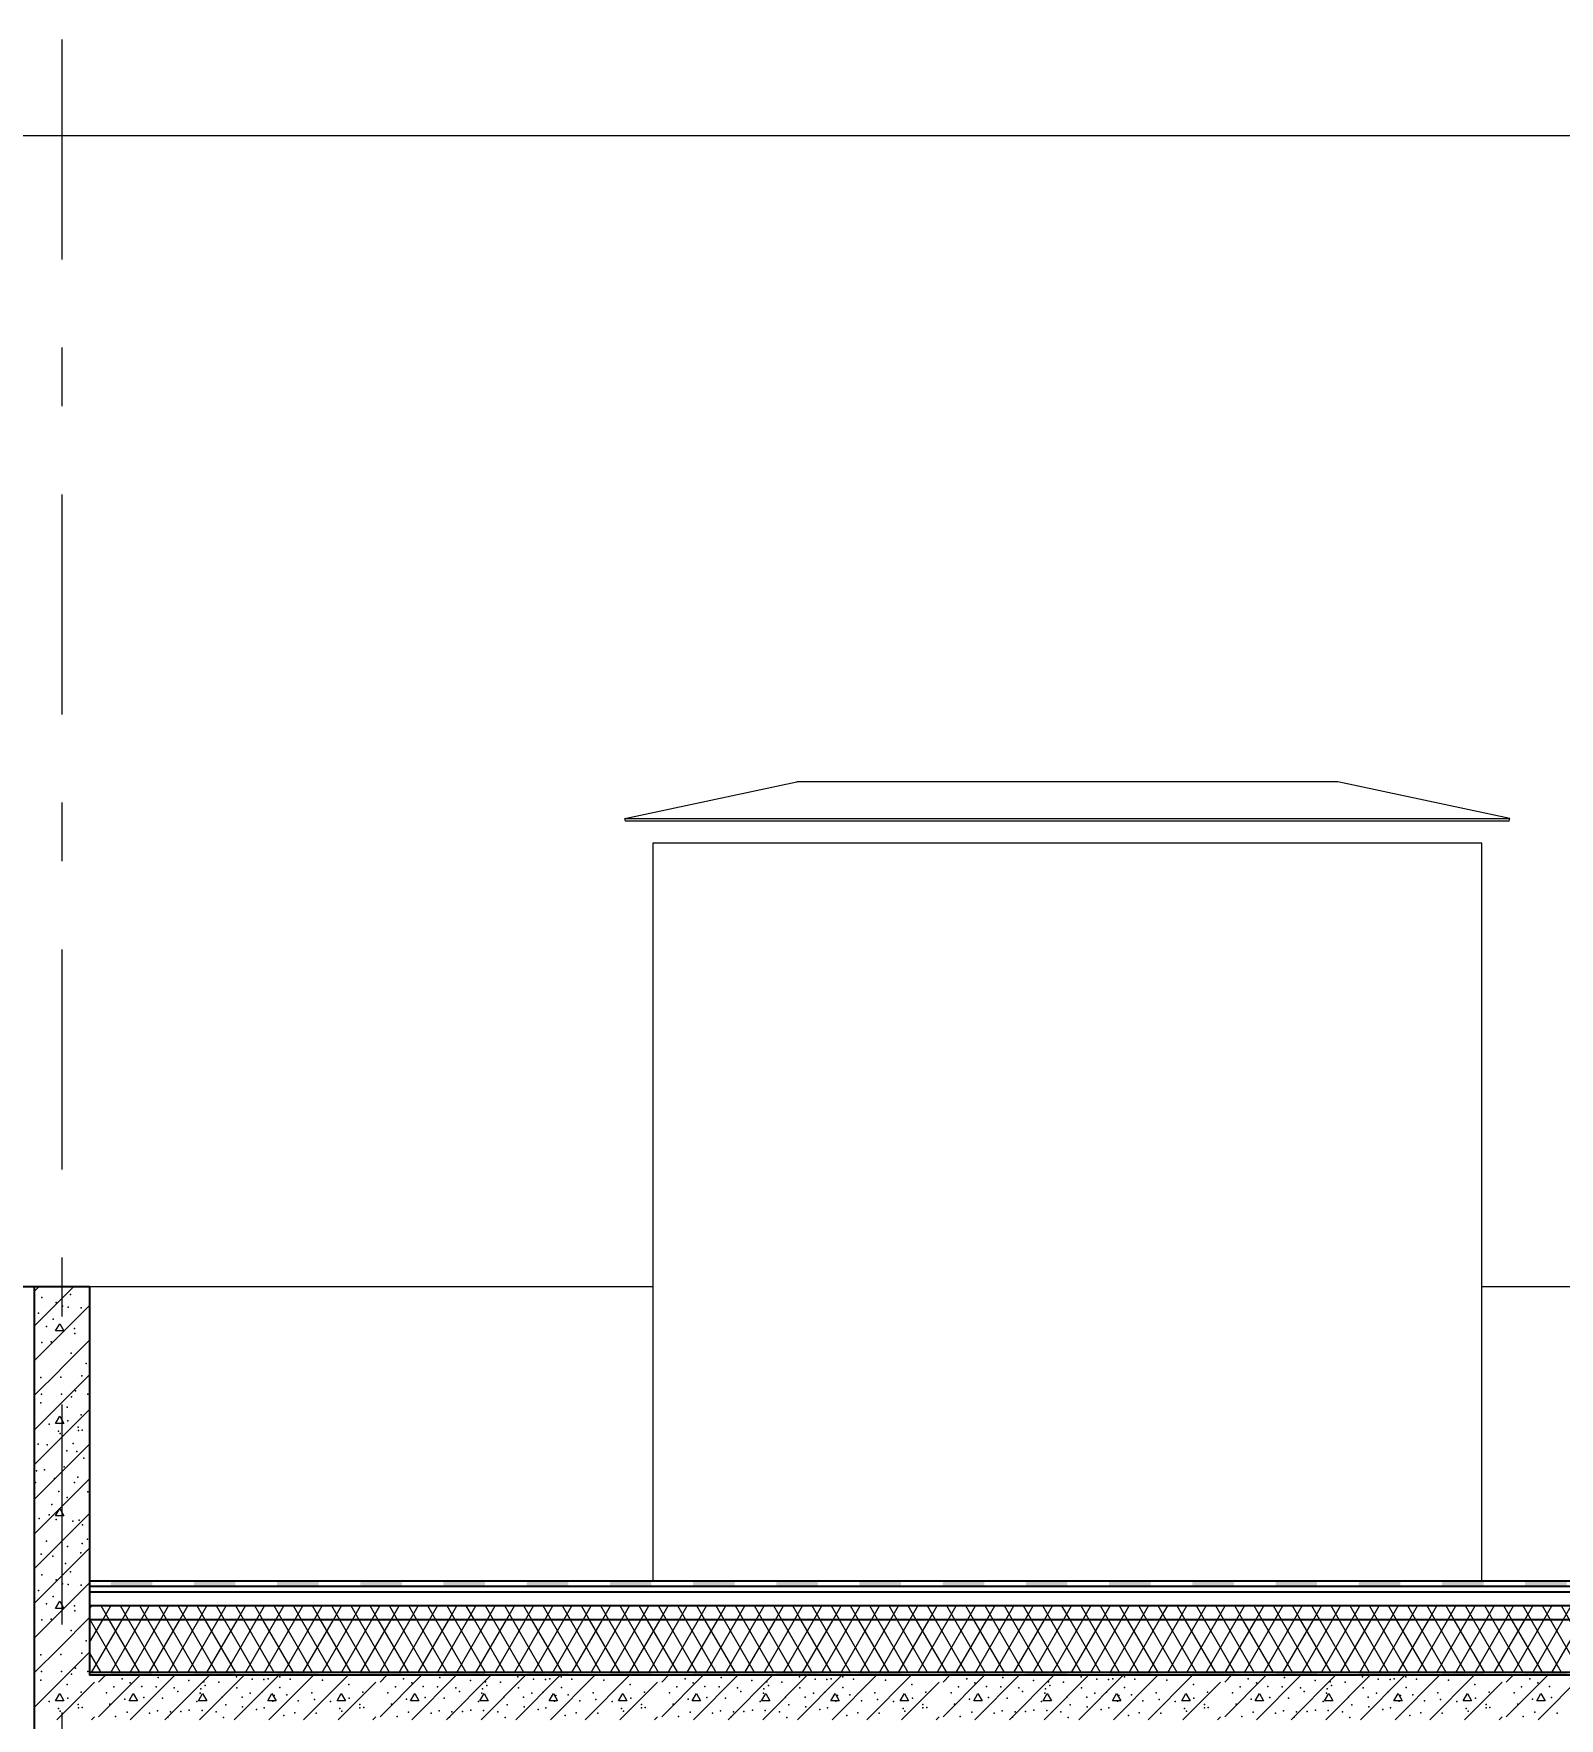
# Model space of a CAD drawing. Header units: millimetres. Extents: x 18162 to 7085488, y 72188 to 247925.
# Drawn here: x 4244011 to 4249512, y 149498 to 155571 of the extents above; entities that cross this region are included whole.
import ezdxf
from ezdxf.enums import TextEntityAlignment as Align

# ---------------------------------------------------------------- set-up
doc = ezdxf.new("R2010")
doc.units = ezdxf.units.MM
doc.header["$MEASUREMENT"] = 0
doc.linetypes.add('Double Dashed', pattern=[1093.611073, 529.166651, -211.666656, 141.111112, -211.666656])
for name, color, linetype in [('Shell - Roof', 7, 'Continuous'), ('Structural - Bearing', 7, 'Continuous'), ('Structural - Grid', 7, 'Continuous')]:
    doc.layers.add(name, color=color, linetype=linetype)
doc.styles.add('GENERATED_STYLE_3', font='', dxfattribs={"width": 0.8})
doc.styles.get('GENERATED_STYLE_3').set_extended_font_data('ISOCPEUR MON')
doc.dimstyles.new('GENERATED_STYLE__12', dxfattribs={"dimtxt": 330.000007, "dimasz": 171, "dimexe": 0.18, "dimexo": 150, "dimgap": 0, "dimtad": 1, "dimdec": 0, "dimzin": 0, "dimdsep": 46, "dimtxsty": 'GENERATED_STYLE_3', "dimblk": 'ARROWHEAD_2', "dimblk1": 'ARROWHEAD_2', "dimblk2": 'ARROWHEAD_2', "dimcen": 0.09, "dimclrd": 13, "dimclre": 13, "dimclrt": 13, "dimadec": 0, "dimazin": 0, "dimtfac": 1, "dimtdec": 4, "dimtmove": 0, "dimatfit": 3, "dimfxl": 1, "dimtolj": 1, "dimtzin": 0, "dimarcsym": 0})
pattern_1 = [(0, (4294986.6, 104752.7), (0, 1169.134), [73.125, -601.875]), (0, (4295324.1, 105337.3), (0, 1169.134), [73.125, -601.875]), (60, (4294986.6, 104752.7), (-1012.5, 584.567), [73.125, -601.875]), (60, (4295661.6, 104752.7), (-1012.5, 584.567), [73.125, -601.875]), (120, (4295059.7, 104752.7), (1012.5, 584.567), [73.125, -601.875]), (120, (4295734.7, 104752.7), (1012.5, 584.567), [73.125, -601.875]), (0, (4294986.58, 104865.2), (0, 225), [0, -225, 0, -337.5]), (45, (4295099.08, 104865.2), (-159.099, 159.099), [0, -168.75, 0, -281.25])]
pattern_2 = [(60, (4294986.58, 104752.706), (-51.961524, 30), []), (120, (4294986.58, 104752.706), (51.961524, 30), [])]

# ---------------------------------------------------------------- blocks, each defined once
blk = doc.blocks.new('*X1449', base_point=(4294986.6, 104752.7))
at = {"layer": 'Structural - Bearing', "linetype": 'Continuous', "lineweight": 9}
for points in [[(4244438.8, 149662.7), (4244288.8, 149662.7), (4244288.8, 149652.7), (4244438.8, 149652.7)], [(4244738.8, 149662.7), (4244588.8, 149662.7), (4244588.8, 149652.7), (4244738.8, 149652.7)], [(4245038.8, 149662.7), (4244888.8, 149662.7), (4244888.8, 149652.7), (4245038.8, 149652.7)], [(4245338.8, 149662.7), (4245188.8, 149662.7), (4245188.8, 149652.7), (4245338.8, 149652.7)], [(4245638.8, 149662.7), (4245488.8, 149662.7), (4245488.8, 149652.7), (4245638.8, 149652.7)], [(4245938.8, 149662.7), (4245788.8, 149662.7), (4245788.8, 149652.7), (4245938.8, 149652.7)], [(4246238.8, 149662.7), (4246088.8, 149662.7), (4246088.8, 149652.7), (4246238.8, 149652.7)], [(4246538.8, 149662.7), (4246388.8, 149662.7), (4246388.8, 149652.7), (4246538.8, 149652.7)], [(4246838.8, 149662.7), (4246688.8, 149662.7), (4246688.8, 149652.7), (4246838.8, 149652.7)], [(4247138.8, 149662.7), (4246988.8, 149662.7), (4246988.8, 149652.7), (4247138.8, 149652.7)], [(4247438.8, 149662.7), (4247288.8, 149662.7), (4247288.8, 149652.7), (4247438.8, 149652.7)], [(4247738.8, 149662.7), (4247588.8, 149662.7), (4247588.8, 149652.7), (4247738.8, 149652.7)], [(4248038.8, 149662.7), (4247888.8, 149662.7), (4247888.8, 149652.7), (4248038.8, 149652.7)], [(4248338.8, 149662.7), (4248188.8, 149662.7), (4248188.8, 149652.7), (4248338.8, 149652.7)], [(4248638.8, 149662.7), (4248488.8, 149662.7), (4248488.8, 149652.7), (4248638.8, 149652.7)], [(4248938.8, 149662.7), (4248788.8, 149662.7), (4248788.8, 149652.7), (4248938.8, 149652.7)], [(4249238.8, 149662.7), (4249088.8, 149662.7), (4249088.8, 149652.7), (4249238.8, 149652.7)], [(4249538.8, 149662.7), (4249388.8, 149662.7), (4249388.8, 149652.7), (4249538.8, 149652.7)]]:
    blk.add_hatch(color=7, dxfattribs=at).paths.add_polyline_path(points)
blk = doc.blocks.new('*X1450', base_point=(4294986.6, 104752.7))
at = {"layer": 'Structural - Bearing', "linetype": 'Continuous', "lineweight": 9}
for points in [[(4244288.8, 149972.7), (4244438.8, 149972.7), (4244438.8, 149992.7), (4244288.8, 149992.7)], [(4244588.8, 149972.7), (4244738.8, 149972.7), (4244738.8, 149992.7), (4244588.8, 149992.7)], [(4244888.8, 149972.7), (4245038.8, 149972.7), (4245038.8, 149992.7), (4244888.8, 149992.7)], [(4245188.8, 149972.7), (4245338.8, 149972.7), (4245338.8, 149992.7), (4245188.8, 149992.7)], [(4245488.8, 149972.7), (4245638.8, 149972.7), (4245638.8, 149992.7), (4245488.8, 149992.7)], [(4245788.8, 149972.7), (4245938.8, 149972.7), (4245938.8, 149992.7), (4245788.8, 149992.7)], [(4246088.8, 149972.7), (4246238.8, 149972.7), (4246238.8, 149992.7), (4246088.8, 149992.7)], [(4246388.8, 149972.7), (4246538.8, 149972.7), (4246538.8, 149992.7), (4246388.8, 149992.7)], [(4246688.8, 149972.7), (4246838.8, 149972.7), (4246838.8, 149992.7), (4246688.8, 149992.7)], [(4246988.8, 149972.7), (4247138.8, 149972.7), (4247138.8, 149992.7), (4246988.8, 149992.7)], [(4247288.8, 149972.7), (4247438.8, 149972.7), (4247438.8, 149992.7), (4247288.8, 149992.7)], [(4247588.8, 149972.7), (4247738.8, 149972.7), (4247738.8, 149992.7), (4247588.8, 149992.7)], [(4247888.8, 149972.7), (4248038.8, 149972.7), (4248038.8, 149992.7), (4247888.8, 149992.7)], [(4248188.8, 149972.7), (4248338.8, 149972.7), (4248338.8, 149992.7), (4248188.8, 149992.7)], [(4248488.8, 149972.7), (4248638.8, 149972.7), (4248638.8, 149992.7), (4248488.8, 149992.7)], [(4248788.8, 149972.7), (4248938.8, 149972.7), (4248938.8, 149992.7), (4248788.8, 149992.7)], [(4249088.8, 149972.7), (4249238.8, 149972.7), (4249238.8, 149992.7), (4249088.8, 149992.7)], [(4249388.8, 149972.7), (4249538.8, 149972.7), (4249538.8, 149992.7), (4249388.8, 149992.7)]]:
    blk.add_hatch(color=7, dxfattribs=at).paths.add_polyline_path(points)
blk = doc.blocks.new('*X1451', base_point=(4294986.6, 104752.7))
at = {"layer": 'Structural - Bearing', "color": 7, "linetype": 'Continuous', "lineweight": 9}
for p, q in [((4244013.1, 149536.2), (4244129.6, 149652.7)), ((4244245.4, 149628.4), (4244269.7, 149652.7)), ((4244245.4, 149503.4), (4244394.7, 149652.7)), ((4244359.7, 149492.7), (4244519.7, 149652.7)), ((4244484.7, 149492.7), (4244644.7, 149652.7)), ((4244609.7, 149492.7), (4244769.7, 149652.7)), ((4244734.7, 149492.7), (4244894.7, 149652.7)), ((4244859.7, 149492.7), (4245019.7, 149652.7)), ((4244984.7, 149492.7), (4245144.7, 149652.7)), ((4245260.5, 149628.4), (4245284.8, 149652.7)), ((4245260.5, 149503.4), (4245409.8, 149652.7)), ((4245374.8, 149492.7), (4245534.8, 149652.7)), ((4245499.8, 149492.7), (4245659.8, 149652.7)), ((4245624.8, 149492.7), (4245784.8, 149652.7)), ((4245749.8, 149492.7), (4245909.8, 149652.7)), ((4245874.8, 149492.7), (4246034.8, 149652.7)), ((4245999.8, 149492.7), (4246159.8, 149652.7)), ((4246275.7, 149628.4), (4246299.9, 149652.7)), ((4246275.7, 149503.4), (4246424.9, 149652.7)), ((4246389.9, 149492.7), (4246549.9, 149652.7)), ((4246514.9, 149492.7), (4246674.9, 149652.7)), ((4246639.9, 149492.7), (4246799.9, 149652.7)), ((4246764.9, 149492.7), (4246924.9, 149652.7)), ((4246889.9, 149492.7), (4247049.9, 149652.7)), ((4247014.9, 149492.7), (4247174.9, 149652.7)), ((4247290.8, 149628.4), (4247315.1, 149652.7)), ((4247290.8, 149503.4), (4247440.1, 149652.7)), ((4247405.1, 149492.7), (4247565.1, 149652.7)), ((4247530.1, 149492.7), (4247690.1, 149652.7)), ((4247655.1, 149492.7), (4247815.1, 149652.7)), ((4247780.1, 149492.7), (4247940.1, 149652.7)), ((4247905.1, 149492.7), (4248065.1, 149652.7)), ((4248030.1, 149492.7), (4248190.1, 149652.7)), ((4248305.9, 149628.4), (4248330.2, 149652.7)), ((4248305.9, 149503.4), (4248455.2, 149652.7)), ((4248420.2, 149492.7), (4248580.2, 149652.7)), ((4248545.2, 149492.7), (4248705.2, 149652.7)), ((4248670.2, 149492.7), (4248830.2, 149652.7)), ((4248795.2, 149492.7), (4248955.2, 149652.7)), ((4248920.2, 149492.7), (4249080.2, 149652.7)), ((4249045.2, 149492.7), (4249205.2, 149652.7)), ((4249321, 149628.4), (4249345.3, 149652.7)), ((4249321, 149503.4), (4249470.3, 149652.7)), ((4249435.3, 149492.7), (4249595.3, 149652.7)), ((4244090.2, 149560.8), (4244105.3, 149586.8)), ((4244094.6, 149492.7), (4244230.3, 149628.4)), ((4244105.3, 149586.8), (4244120.2, 149560.7)), ((4244355.3, 149560.8), (4244370.4, 149586.8)), ((4244370.4, 149586.8), (4244385.3, 149560.7)), ((4244605.3, 149560.8), (4244620.4, 149586.8)), ((4244620.4, 149586.8), (4244635.3, 149560.7)), ((4244855.3, 149560.8), (4244870.4, 149586.8)), ((4244870.4, 149586.8), (4244885.3, 149560.7)), ((4245105.3, 149560.8), (4245120.4, 149586.8)), ((4245109.7, 149492.7), (4245245.4, 149628.4)), ((4245120.4, 149586.8), (4245135.3, 149560.7)), ((4245370.4, 149560.8), (4245385.5, 149586.8)), ((4245385.5, 149586.8), (4245400.4, 149560.7)), ((4245620.4, 149560.8), (4245635.5, 149586.8)), ((4245635.5, 149586.8), (4245650.4, 149560.7)), ((4245870.4, 149560.8), (4245885.5, 149586.8)), ((4245885.5, 149586.8), (4245900.4, 149560.7)), ((4246120.4, 149560.8), (4246135.5, 149586.8)), ((4246124.8, 149492.7), (4246260.5, 149628.4)), ((4246135.5, 149586.8), (4246150.4, 149560.7)), ((4246385.5, 149560.8), (4246400.7, 149586.8)), ((4246400.7, 149586.8), (4246415.6, 149560.7)), ((4246635.5, 149560.8), (4246650.7, 149586.8)), ((4246650.7, 149586.8), (4246665.6, 149560.7)), ((4246885.5, 149560.8), (4246900.7, 149586.8)), ((4246900.7, 149586.8), (4246915.6, 149560.7)), ((4247135.5, 149560.8), (4247150.7, 149586.8)), ((4247139.9, 149492.7), (4247275.7, 149628.4)), ((4247150.7, 149586.8), (4247165.6, 149560.7)), ((4247400.7, 149560.8), (4247415.8, 149586.8)), ((4247415.8, 149586.8), (4247430.7, 149560.7)), ((4247650.7, 149560.8), (4247665.8, 149586.8)), ((4247665.8, 149586.8), (4247680.7, 149560.7)), ((4247900.7, 149560.8), (4247915.8, 149586.8)), ((4247915.8, 149586.8), (4247930.7, 149560.7)), ((4248150.7, 149560.8), (4248165.8, 149586.8)), ((4248155.1, 149492.7), (4248290.8, 149628.4)), ((4248165.8, 149586.8), (4248180.7, 149560.7)), ((4248415.8, 149560.8), (4248430.9, 149586.8)), ((4248430.9, 149586.8), (4248445.8, 149560.7)), ((4248665.8, 149560.8), (4248680.9, 149586.8)), ((4248680.9, 149586.8), (4248695.8, 149560.7)), ((4248915.8, 149560.8), (4248930.9, 149586.8)), ((4248930.9, 149586.8), (4248945.8, 149560.7)), ((4249165.8, 149560.8), (4249180.9, 149586.8)), ((4249170.2, 149492.7), (4249305.9, 149628.4)), ((4249180.9, 149586.8), (4249195.8, 149560.7)), ((4249430.9, 149560.8), (4249446, 149586.8)), ((4249446, 149586.8), (4249460.9, 149560.7)), ((4244120.2, 149560.7), (4244090.2, 149560.8)), ((4244385.3, 149560.7), (4244355.3, 149560.8)), ((4244635.3, 149560.7), (4244605.3, 149560.8)), ((4244885.3, 149560.7), (4244855.3, 149560.8)), ((4245135.3, 149560.7), (4245105.3, 149560.8)), ((4245400.4, 149560.7), (4245370.4, 149560.8)), ((4245650.4, 149560.7), (4245620.4, 149560.8)), ((4245900.4, 149560.7), (4245870.4, 149560.8)), ((4246150.4, 149560.7), (4246120.4, 149560.8)), ((4246415.6, 149560.7), (4246385.5, 149560.8)), ((4246665.6, 149560.7), (4246635.5, 149560.8)), ((4246915.6, 149560.7), (4246885.5, 149560.8)), ((4247165.6, 149560.7), (4247135.5, 149560.8)), ((4247430.7, 149560.7), (4247400.7, 149560.8)), ((4247680.7, 149560.7), (4247650.7, 149560.8)), ((4247930.7, 149560.7), (4247900.7, 149560.8)), ((4248180.7, 149560.7), (4248150.7, 149560.8)), ((4248445.8, 149560.7), (4248415.8, 149560.8)), ((4248695.8, 149560.7), (4248665.8, 149560.8)), ((4248945.8, 149560.7), (4248915.8, 149560.8)), ((4249195.8, 149560.7), (4249165.8, 149560.8)), ((4249460.9, 149560.7), (4249430.9, 149560.8)), ((4244219.6, 149492.7), (4244230.3, 149503.4)), ((4245234.7, 149492.7), (4245245.4, 149503.4)), ((4246249.8, 149492.7), (4246260.5, 149503.4)), ((4247264.9, 149492.7), (4247275.7, 149503.4)), ((4248280.1, 149492.7), (4248290.8, 149503.4)), ((4249295.2, 149492.7), (4249305.9, 149503.4))]:
    blk.add_line(p, q, dxfattribs=at)
for p in [(4244742.1, 149647.4), (4244898.4, 149647.5), (4245757.2, 149647.4), (4245913.5, 149647.5), (4246772.3, 149647.4), (4246928.6, 149647.5), (4247787.5, 149647.4), (4247943.8, 149647.5), (4248802.6, 149647.4), (4248958.9, 149647.5), (4244037, 149635.1), (4244132, 149619.7), (4244182.9, 149591.7), (4244273.5, 149589.1), (4244300.5, 149610.6), (4244330.1, 149640.6), (4244359.3, 149626.1), (4244400.8, 149612), (4244452.5, 149611.6), (4244460.2, 149644.5), (4244518.2, 149607.7), (4244531.1, 149594.2), (4244570.9, 149634.2), (4244612.1, 149587.8), (4244614, 149604.2), (4244624.9, 149629), (4244629.9, 149615.4), (4244678.9, 149627.4), (4244743.8, 149607.3), (4244792.4, 149587.8), (4244798.9, 149639.3), (4244833.6, 149591.7), (4244841.2, 149638.2), (4244856.7, 149639.8), (4244899.1, 149609), (4244936.6, 149639.3), (4245013.8, 149589.7), (4245052.1, 149635.1), (4245147.2, 149619.7), (4245198.1, 149591.7), (4245288.6, 149589.1), (4245315.6, 149610.6), (4245345.2, 149640.6), (4245374.4, 149626.1), (4245415.9, 149612), (4245467.6, 149611.6), (4245475.3, 149644.5), (4245533.3, 149607.7), (4245546.2, 149594.2), (4245586, 149634.2), (4245627.3, 149587.8), (4245629.2, 149604.2), (4245640, 149629), (4245645.1, 149615.4), (4245694.1, 149627.4), (4245759, 149607.3), (4245807.5, 149587.8), (4245814, 149639.3), (4245848.8, 149591.7), (4245856.3, 149638.2), (4245871.8, 149639.8), (4245914.2, 149609), (4245951.8, 149639.3), (4246028.9, 149589.7), (4246067.2, 149635.1), (4246162.3, 149619.7), (4246213.2, 149591.7), (4246303.7, 149589.1), (4246330.7, 149610.6), (4246360.4, 149640.6), (4246389.6, 149626.1), (4246431, 149612), (4246482.8, 149611.6), (4246490.4, 149644.5), (4246548.4, 149607.7), (4246561.4, 149594.2), (4246601.2, 149634.2), (4246642.4, 149587.8), (4246644.3, 149604.2), (4246655.1, 149629), (4246660.2, 149615.4), (4246709.2, 149627.4), (4246774.1, 149607.3), (4246822.7, 149587.8), (4246829.1, 149639.3), (4246863.9, 149591.7), (4246871.5, 149638.2), (4246886.9, 149639.8), (4246929.3, 149609), (4246966.9, 149639.3), (4247044, 149589.7), (4247082.4, 149635.1), (4247177.4, 149619.7), (4247228.3, 149591.7), (4247318.8, 149589.1), (4247345.9, 149610.6), (4247375.5, 149640.6), (4247404.7, 149626.1), (4247446.2, 149612), (4247497.9, 149611.6), (4247505.6, 149644.5), (4247563.6, 149607.7), (4247576.5, 149594.2), (4247616.3, 149634.2), (4247657.5, 149587.8), (4247659.4, 149604.2), (4247670.2, 149629), (4247675.3, 149615.4), (4247724.3, 149627.4), (4247789.2, 149607.3), (4247837.8, 149587.8), (4247844.2, 149639.3), (4247879, 149591.7), (4247886.6, 149638.2), (4247902, 149639.8), (4247944.5, 149609), (4247982, 149639.3), (4248059.1, 149589.7), (4248097.5, 149635.1), (4248192.6, 149619.7), (4248243.4, 149591.7), (4248334, 149589.1), (4248361, 149610.6), (4248390.6, 149640.6), (4248419.8, 149626.1), (4248461.3, 149612), (4248513, 149611.6), (4248520.7, 149644.5), (4248578.7, 149607.7), (4248591.6, 149594.2), (4248631.4, 149634.2), (4248672.6, 149587.8), (4248674.5, 149604.2), (4248685.4, 149629), (4248690.4, 149615.4), (4248739.4, 149627.4), (4248804.3, 149607.3), (4248852.9, 149587.8), (4248859.4, 149639.3), (4248894.1, 149591.7), (4248901.7, 149638.2), (4248917.2, 149639.8), (4248959.6, 149609), (4248997.2, 149639.3), (4249074.3, 149589.7), (4249112.6, 149635.1), (4249207.7, 149619.7), (4249258.6, 149591.7), (4249349.1, 149589.1), (4249376.1, 149610.6), (4249405.7, 149640.6), (4249434.9, 149626.1), (4249476.4, 149612), (4244066.6, 149557.7), (4244100.5, 149533.1), (4244134, 149569.8), (4244172.2, 149547.1), (4244172.4, 149535.3), (4244186.1, 149536.3), (4244286.4, 149548.6), (4244340.4, 149567.2), (4244408, 149573), (4244475.6, 149569.8), (4244572.2, 149527.3), (4244600.1, 149557.9), (4244618.6, 149526), (4244691.3, 149574.3), (4244703.6, 149546.6), (4244762.8, 149573.6), (4244764.5, 149538.5), (4244815.2, 149529.6), (4244842.8, 149535.7), (4244873.5, 149559.5), (4244878.7, 149580.1), (4244923.8, 149582), (4244965.5, 149560.8), (4245023.4, 149565.1), (4245081.7, 149557.7), (4245115.6, 149533.1), (4245149.1, 149569.8), (4245187.4, 149547.1), (4245187.5, 149535.3), (4245201.3, 149536.3), (4245301.6, 149548.6), (4245355.5, 149567.2), (4245423.1, 149573), (4245490.8, 149569.8), (4245587.3, 149527.3), (4245615.3, 149557.9), (4245633.7, 149526), (4245706.4, 149574.3), (4245718.7, 149546.6), (4245777.9, 149573.6), (4245779.6, 149538.5), (4245830.4, 149529.6), (4245858, 149535.7), (4245888.7, 149559.5), (4245893.8, 149580.1), (4245939, 149582), (4245980.6, 149560.8), (4246038.5, 149565.1), (4246096.9, 149557.7), (4246130.7, 149533.1), (4246164.3, 149569.8), (4246202.5, 149547.1), (4246202.6, 149535.3), (4246216.4, 149536.3), (4246316.7, 149548.6), (4246370.7, 149567.2), (4246438.3, 149573), (4246505.9, 149569.8), (4246602.5, 149527.3), (4246630.4, 149557.9), (4246648.8, 149526), (4246721.6, 149574.3), (4246733.8, 149546.6), (4246793.1, 149573.6), (4246794.8, 149538.5), (4246845.5, 149529.6), (4246873.1, 149535.7), (4246903.8, 149559.5), (4246909, 149580.1), (4246954.1, 149582), (4246995.7, 149560.8), (4247053.7, 149565.1), (4247112, 149557.7), (4247145.9, 149533.1), (4247179.4, 149569.8), (4247217.6, 149547.1), (4247217.7, 149535.3), (4247231.5, 149536.3), (4247331.8, 149548.6), (4247385.8, 149567.2), (4247453.4, 149573), (4247521, 149569.8), (4247617.6, 149527.3), (4247645.5, 149557.9), (4247663.9, 149526), (4247736.7, 149574.3), (4247748.9, 149546.6), (4247808.2, 149573.6), (4247809.9, 149538.5), (4247860.6, 149529.6), (4247888.2, 149535.7), (4247918.9, 149559.5), (4247924.1, 149580.1), (4247969.2, 149582), (4248010.8, 149560.8), (4248068.8, 149565.1), (4248127.1, 149557.7), (4248161, 149533.1), (4248194.5, 149569.8), (4248232.7, 149547.1), (4248232.9, 149535.3), (4248246.6, 149536.3), (4248346.9, 149548.6), (4248400.9, 149567.2), (4248468.5, 149573), (4248536.1, 149569.8), (4248632.7, 149527.3), (4248660.6, 149557.9), (4248679.1, 149526), (4248751.8, 149574.3), (4248764.1, 149546.6), (4248823.3, 149573.6), (4248825, 149538.5), (4248875.7, 149529.6), (4248903.4, 149535.7), (4248934.1, 149559.5), (4248939.2, 149580.1), (4248984.3, 149582), (4249026, 149560.8), (4249083.9, 149565.1), (4249142.2, 149557.7), (4249176.1, 149533.1), (4249209.6, 149569.8), (4249247.9, 149547.1), (4249248, 149535.3), (4249261.8, 149536.3), (4249362.1, 149548.6), (4249416, 149567.2), (4249483.7, 149573), (4244014.6, 149516.2), (4244107.3, 149523.9), (4244306.5, 149503.8), (4244347.9, 149519.3), (4244428.8, 149516.6), (4244457.6, 149524.7), (4244495.1, 149502.3), (4244504.3, 149520.8), (4244542.2, 149521.8), (4244669.7, 149520.5), (4244696.2, 149501), (4244913, 149507.6), (4244952.5, 149517.7), (4245029.7, 149516.2), (4245122.4, 149523.9), (4245321.6, 149503.8), (4245363.1, 149519.3), (4245444, 149516.6), (4245472.7, 149524.7), (4245510.2, 149502.3), (4245519.4, 149520.8), (4245557.3, 149521.8), (4245684.8, 149520.5), (4245711.4, 149501), (4245928.2, 149507.6), (4245967.6, 149517.7), (4246044.9, 149516.2), (4246137.6, 149523.9), (4246336.8, 149503.8), (4246378.2, 149519.3), (4246459.1, 149516.6), (4246487.9, 149524.7), (4246525.3, 149502.3), (4246534.6, 149520.8), (4246572.4, 149521.8), (4246699.9, 149520.5), (4246726.5, 149501), (4246943.3, 149507.6), (4246982.7, 149517.7), (4247060, 149516.2), (4247152.7, 149523.9), (4247351.9, 149503.8), (4247393.3, 149519.3), (4247474.2, 149516.6), (4247503, 149524.7), (4247540.4, 149502.3), (4247549.7, 149520.8), (4247587.5, 149521.8), (4247715, 149520.5), (4247741.6, 149501), (4247958.4, 149507.6), (4247997.8, 149517.7), (4248075.1, 149516.2), (4248167.8, 149523.9), (4248367, 149503.8), (4248408.5, 149519.3), (4248489.3, 149516.6), (4248518.1, 149524.7), (4248555.6, 149502.3), (4248564.8, 149520.8), (4248602.7, 149521.8), (4248730.2, 149520.5), (4248756.8, 149501), (4248973.5, 149507.6), (4249013, 149517.7), (4249090.2, 149516.2), (4249183, 149523.9), (4249382.2, 149503.8), (4249423.6, 149519.3), (4249504.5, 149516.6)]:
    blk.add_point(p, dxfattribs=at)
blk = doc.blocks.new('*X1455', base_point=(4294986.6, 104752.7))
at = {"layer": 'Structural - Bearing', "color": 7, "linetype": 'Continuous', "lineweight": 9}
for p, q in [((4244013.1, 150911.3), (4244154.5, 151052.7)), ((4244013.1, 151036.3), (4244029.5, 151052.7)), ((4244013.1, 150786.3), (4244213.1, 150986.3)), ((4244090.2, 150894.1), (4244105.3, 150920.1)), ((4244120.2, 150894.1), (4244090.2, 150894.1)), ((4244105.3, 150920.1), (4244120.2, 150894.1)), ((4244105.3, 150753.5), (4244213.1, 150861.3)), ((4244013.1, 150661.3), (4244105.3, 150753.4)), ((4244013.1, 150536.3), (4244213.1, 150736.3)), ((4244013.1, 150411.3), (4244213.1, 150611.3)), ((4244090.2, 150560.8), (4244105.3, 150586.8)), ((4244120.2, 150560.8), (4244090.2, 150560.8)), ((4244105.3, 150586.8), (4244120.2, 150560.8)), ((4244013.1, 150286.3), (4244213.1, 150486.3)), ((4244013.1, 150161.3), (4244213.1, 150361.3)), ((4244013.1, 150036.3), (4244213.1, 150236.3)), ((4244090.2, 150227.5), (4244105.3, 150253.5)), ((4244120.2, 150227.4), (4244090.2, 150227.5)), ((4244105.3, 150253.5), (4244120.2, 150227.4)), ((4244013.1, 149911.3), (4244213.1, 150111.3)), ((4244013.1, 149786.3), (4244213.1, 149986.3)), ((4244090.2, 149894.1), (4244105.3, 149920.1)), ((4244120.2, 149894.1), (4244090.2, 149894.1)), ((4244105.3, 149920.1), (4244120.2, 149894.1)), ((4244105.3, 149753.4), (4244213.1, 149861.3)), ((4244013.1, 149661.2), (4244105.3, 149753.4)), ((4244129.6, 149652.7), (4244213.1, 149736.2))]:
    blk.add_line(p, q, dxfattribs=at)
for p in [(4244040.5, 151014.6), (4244091.9, 150997), (4244143.5, 151025.8), (4244028.7, 150958.8), (4244081.1, 150936.7), (4244115, 150983.1), (4244135.1, 150980), (4244182, 150977.8), (4244057.9, 150910.4), (4244158.3, 150902.7), (4244159.5, 150884.8), (4244041, 150852.8), (4244074.9, 150854.8), (4244146.7, 150814.3), (4244200.1, 150777), (4244037.5, 150726.9), (4244109.7, 150728), (4244184.6, 150732.5), (4244037, 150635.1), (4244039.6, 150666.7), (4244111.7, 150666.7), (4244132, 150619.7), (4244147.5, 150656.8), (4244161.9, 150678.9), (4244206.7, 150666.6), (4244134, 150569.8), (4244182.9, 150591.7), (4244014.6, 150516.2), (4244066.6, 150557.7), (4244100.5, 150533.1), (4244107.3, 150523.9), (4244172.2, 150547.1), (4244172.4, 150535.3), (4244186.1, 150536.3), (4244027.6, 150485.7), (4244060.2, 150484), (4244060.2, 150484), (4244131, 150462.6), (4244153.3, 150488.7), (4244167.4, 150460.1), (4244022, 150389.5), (4244050.3, 150393.4), (4244121.1, 150403.9), (4244192.4, 150435.3), (4244017.7, 150348), (4244085.8, 150362.3), (4244158.3, 150347.7), (4244170.9, 150367.3), (4244076.4, 150268.9), (4244101.7, 150315), (4244132, 150293.7), (4244206.2, 150313.7), (4244031.6, 150217.9), (4244067.1, 150230.9), (4244092.3, 150214.9), (4244152.1, 150208.7), (4244175.6, 150211.7), (4244187.7, 150194.8), (4244057.7, 150136.9), (4244204.8, 150143.2), (4244037.8, 150089.7), (4244080.8, 150082.7), (4244133.5, 150117.1), (4244181.2, 150094.3), (4244186.1, 150128.3), (4244040.5, 150014.5), (4244126.2, 150056), (4244126.2, 150056), (4244143.5, 150025.8), (4244028.7, 149958.7), (4244091.9, 149997), (4244115, 149983), (4244135.1, 149980), (4244182, 149977.7), (4244057.9, 149910.4), (4244081.1, 149936.7), (4244158.3, 149902.7), (4244041, 149852.8), (4244074.9, 149854.8), (4244159.5, 149884.8), (4244146.7, 149814.3), (4244200.1, 149777), (4244037.5, 149726.8), (4244109.7, 149728), (4244184.6, 149732.5), (4244039.6, 149666.7), (4244111.7, 149666.7), (4244147.5, 149656.8), (4244161.9, 149678.9), (4244206.7, 149666.6)]:
    blk.add_point(p, dxfattribs=at)
blk = doc.blocks.new('Standard grid marker[362]_3', base_point=(4244113.1, 164752.7))
at = {"layer": 'Structural - Grid', "color": 13, "linetype": 'Double Dashed', "lineweight": 13, "ltscale": 1.5}
blk.add_line((4244113.1, 163752.7), (4244113.1, 97752.7), dxfattribs=at)
at = {"layer": 'Structural - Grid', "color": 13, "lineweight": 13, "style": 'GENERATED_STYLE_3'}
blk.add_attdef('AC_MarkerText_1', text='', height=375, rotation=360, dxfattribs=at).set_placement((4244113.1, 96490.2), align=Align.TOP_CENTER)
blk = doc.blocks.new('*D1614', base_point=(4294986.6, 104752.7))
at = {"color": 12, "linetype": 'Continuous', "lineweight": 35}
for p, q in [((4242005.2, 150987.8), (4241780.2, 151117.7)), ((4241780.2, 149117.7), (4242005.2, 148987.8))]:
    blk.add_line(p, q, dxfattribs=at)
at = {"color": 13, "linetype": 'Continuous', "lineweight": 13}
for p, q in [((4241892.7, 151052.7), (4241892.7, 151162.7)), ((4243613.1, 151052.7), (4241723.9, 151052.7)), ((4241892.7, 149052.7), (4241892.7, 151052.7)), ((4244063.1, 149052.7), (4241723.9, 149052.7))]:
    blk.add_line(p, q, dxfattribs=at)
at = {"color": 13, "lineweight": 13, "insert": (4241988.3, 149637.7), "char_height": 330, "attachment_point": 7, "rotation": 90, "style": 'GENERATED_STYLE_3'}
blk.add_mtext('\\A1;{\\pql;\\fISOCPEUR MON|b0|i0|c0|p0;\\W0.800000;2,000}', dxfattribs=at)
blk = doc.blocks.new('ARROWHEAD_2')
at = {"color": 0, "linetype": 'Continuous', "lineweight": 0}
for p, q in [((-0.378, -0.655), (0.378, 0.655)), ((0, 0), (-1, 0))]:
    blk.add_line(p, q, dxfattribs=at)
blk = doc.blocks.new('*D1644', base_point=(4294986.6, 104752.7))
at = {"color": 12, "linetype": 'Continuous', "lineweight": 35}
for p, q in [((4242905.2, 150987.8), (4242680.2, 151117.7)), ((4242680.2, 149117.7), (4242905.2, 148987.8))]:
    blk.add_line(p, q, dxfattribs=at)
at = {"color": 13, "linetype": 'Continuous', "lineweight": 13}
for p, q in [((4242792.7, 151052.7), (4242792.7, 151162.7)), ((4243613.1, 151052.7), (4242623.9, 151052.7)), ((4242792.7, 149052.7), (4242792.7, 151052.7)), ((4244063.1, 149052.7), (4242623.9, 149052.7)), ((4242792.7, 148942.7), (4242792.7, 149052.7))]:
    blk.add_line(p, q, dxfattribs=at)
at = {"color": 13, "lineweight": 13, "insert": (4242888.3, 149637.7), "char_height": 330, "attachment_point": 7, "rotation": 90, "style": 'GENERATED_STYLE_3'}
blk.add_mtext('\\A1;{\\pql;\\fISOCPEUR MON|b0|i0|c0|p0;\\W0.800000;2,000}', dxfattribs=at)
blk = doc.blocks.new('*D1646', base_point=(4294986.6, 104752.7))
at = {"color": 13, "linetype": 'Continuous', "lineweight": 13}
for p, q in [((4240992.3, 155202.7), (4240992.3, 155312.7)), ((4256613.1, 155202.7), (4240823.6, 155202.7)), ((4240992.3, 151052.7), (4240992.3, 155202.7)), ((4243613.1, 151052.7), (4240823.6, 151052.7))]:
    blk.add_line(p, q, dxfattribs=at)
at = {"color": 12, "linetype": 'Continuous', "lineweight": 35}
for p, q in [((4241104.8, 155137.8), (4240879.8, 155267.7)), ((4240879.8, 151117.7), (4241104.8, 150987.8))]:
    blk.add_line(p, q, dxfattribs=at)
at = {"color": 13, "lineweight": 13, "insert": (4241088, 152725.9), "char_height": 330, "attachment_point": 7, "rotation": 90, "style": 'GENERATED_STYLE_3'}
blk.add_mtext('\\A1;{\\pql;\\fISOCPEUR MON|b0|i0|c0|p0;\\W0.800000;4,150}', dxfattribs=at)

msp = doc.modelspace()

# ---------------------------------------------------------------- hatches: boundary and pattern name
at = {"layer": 'Structural - Bearing', "linetype": 'Continuous', "lineweight": 9}
h = msp.add_hatch(dxfattribs=at)
h.set_pattern_fill('Lightweight_Concrete_0003', style=0, pattern_type=2)
h.set_pattern_definition(pattern_1)
h.paths.add_polyline_path([(4256763.1, 149972.7), (4244213.1, 149972.7), (4244213.1, 149952.7), (4256763.1, 149952.7)])
h = msp.add_hatch(dxfattribs=at)
h.set_pattern_fill('Lightweight_Concrete_0003', style=0, pattern_type=2)
h.set_pattern_definition(pattern_1)
h.paths.add_polyline_path([(4256763.1, 149952.7), (4244213.1, 149952.7), (4244213.1, 149902.7), (4256763.1, 149902.7)])
h = msp.add_hatch(dxfattribs=at)
h.set_pattern_fill('Batt_Insulation_0003', style=0, pattern_type=2)
h.set_pattern_definition(pattern_2)
h.paths.add_polyline_path([(4256763.1, 149902.7), (4244213.1, 149902.7), (4244213.1, 149852.7), (4256763.1, 149852.7)])
h = msp.add_hatch(dxfattribs=at)
h.set_pattern_fill('Batt_Insulation_0003', style=0, pattern_type=2)
h.set_pattern_definition(pattern_2)
h.paths.add_polyline_path([(4256763.1, 149852.7), (4244213.1, 149852.7), (4244213.1, 149662.7), (4256763.1, 149662.7)])

# ---------------------------------------------------------------- linework, layer by layer
at = {"layer": 'Shell - Roof', "color": 7, "linetype": 'Continuous', "lineweight": 9}
for p, q in [((4246143.1, 152741.6), (4246763.1, 152873.4)), ((4248713.1, 152873.4), (4246763.1, 152873.4)), ((4249333.1, 152741.6), (4248713.1, 152873.4)), ((4246143.1, 152741.6), (4249333.1, 152741.6)), ((4246145.2, 152731.9), (4246143.1, 152741.6)), ((4249331, 152731.9), (4246145.2, 152731.9)), ((4249331, 152731.9), (4249333.1, 152741.6))]:
    msp.add_line(p, q, dxfattribs=at)
at = {"layer": 'Structural - Bearing', "color": 7, "linetype": 'Continuous', "lineweight": 9}
for p, q in [((4249233.1, 152652.7), (4246243.1, 152652.7)), ((4246243.1, 152652.7), (4246243.1, 149992.7)), ((4249233.1, 149992.7), (4249233.1, 152652.7)), ((4246243.1, 151052.7), (4244213.1, 151052.7)), ((4252672.8, 151052.7), (4249233.1, 151052.7))]:
    msp.add_line(p, q, dxfattribs=at)
at = {"layer": 'Structural - Bearing', "color": 7, "linetype": 'Continuous', "lineweight": 25}
for p, q in [((4244013.1, 151052.7), (4244013.1, 149652.7)), ((4244213.1, 151052.7), (4244213.1, 149992.7)), ((4256763.1, 149992.7), (4244213.1, 149992.7)), ((4256763.1, 149972.7), (4244213.1, 149972.7)), ((4256763.1, 149952.7), (4244213.1, 149952.7)), ((4256763.1, 149902.7), (4244213.1, 149902.7)), ((4256763.1, 149852.7), (4244213.1, 149852.7)), ((4256763.1, 149662.7), (4244213.1, 149662.7))]:
    msp.add_line(p, q, dxfattribs=at)
at = {"layer": 'Structural - Bearing', "color": 7, "linetype": 'Continuous', "lineweight": 25, "flags": 128}
for points in [[(4244213.1, 151052.7), (4244013.1, 151052.7), (4243863.1, 151052.7), (4243813.1, 151052.7), (4243763.1, 151052.7)], [(4244213.1, 149992.7), (4244213.1, 149972.7), (4244213.1, 149952.7), (4244213.1, 149902.7), (4244213.1, 149852.7), (4244213.1, 149662.7), (4244213.1, 149652.7)], [(4244013.1, 149652.7), (4244013.1, 149492.7), (4244013.1, 149052.7)], [(4257013.1, 149652.7), (4256863.1, 149652.7), (4256813.1, 149652.7), (4256763.1, 149652.7), (4244213.1, 149652.7)]]:
    msp.add_lwpolyline(points, dxfattribs=at)

# ---------------------------------------------------------------- block references
at = {"layer": 'Structural - Bearing', "lineweight": 0}
for name in ['*X1455', '*X1450', '*X1451', '*X1449']:
    msp.add_blockref(name, (4294986.6, 104752.7), dxfattribs=at)
at = {"layer": 'Structural - Grid', "color": 13, "linetype": 'Continuous', "lineweight": 13}
msp.add_blockref('Standard grid marker[362]_3', (4244113.1, 164752.7), dxfattribs=at)

# ---------------------------------------------------------------- dimensions: what is measured, and where the dimension line sits
at = {"color": 13, "linetype": 'Continuous', "lineweight": 13}
for base, p1, p2, picture, middle in [((4240992.3, 155202.7), (4243763.1, 151052.7), (4256763.1, 155202.7), '*D1646', (4240761.3, 153278.7)), ((4241892.7, 151052.7), (4244213.1, 149052.7), (4243763.1, 151052.7), '*D1614', (4241661.7, 150190.5)), ((4242792.7, 151052.7), (4244213.1, 149052.7), (4243763.1, 151052.7), '*D1644', (4242561.7, 150190.5))]:
    dim = msp.add_linear_dim(base=base, p1=p1, p2=p2, angle=90, dimstyle='GENERATED_STYLE__12', dxfattribs=at)
    dim.commit()
    dim.dimension.update_dxf_attribs({"geometry": picture, "text_midpoint": middle, "dimtype": 160, "text_rotation": 90})

doc.saveas('drawing.dxf')
